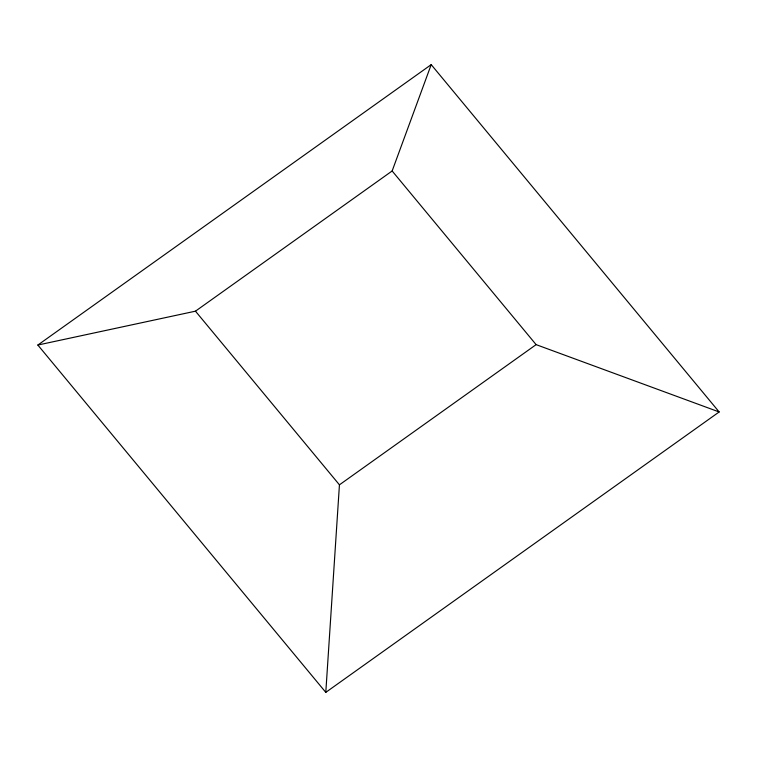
<?xml version="1.0" encoding="UTF-8"?>
<svg xmlns="http://www.w3.org/2000/svg" width="757" height="757" viewBox="0 0 757 757"><rect width="100%" height="100%" fill="white"/><g stroke="black" fill="none" stroke-linecap="round" stroke-linejoin="round"><path stroke-width="1.14" d="M325.794 692.362L339.439 484.83L195.467 311.174L37.85 345.041L325.794 692.362L719.15 411.959L431.206 64.638L37.85 345.041M195.467 311.174L392.145 170.968L431.206 64.638M339.439 484.83L536.117 344.634L719.15 411.959M392.145 170.968L536.117 344.634"/></g></svg>
